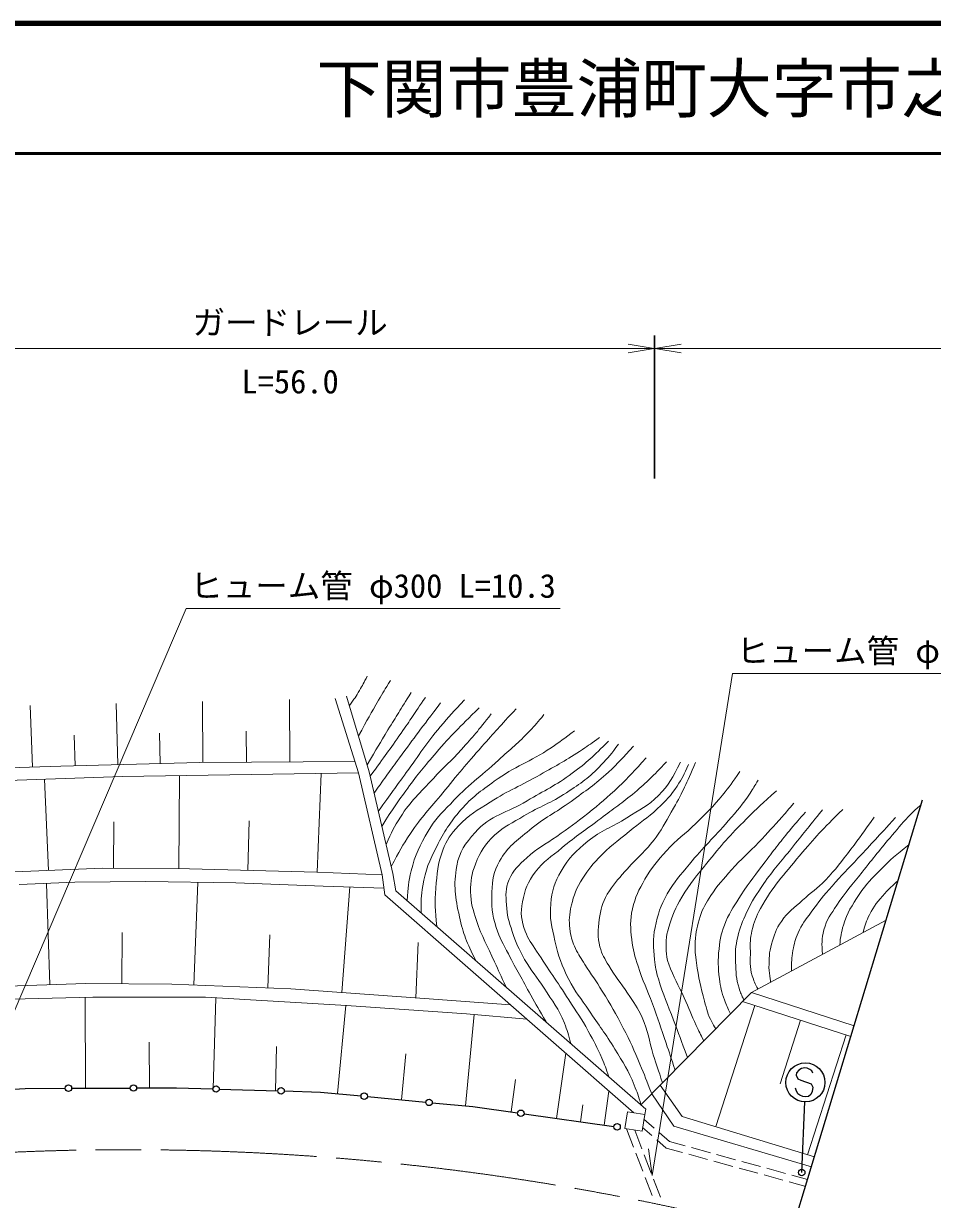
# Model space of a CAD drawing. Units: millimetres, scale not verified. Extents: x 40000 to 680000, y 20000 to 380000.
# Drawn here: x 382504 to 452384, y 289557 to 380000 of the extents above; entities that cross this region are included whole.
import ezdxf
from ezdxf.enums import TextEntityAlignment as Align

# ---------------------------------------------------------------- set-up
doc = ezdxf.new("R2010")
doc.units = ezdxf.units.MM
doc.header["$LTSCALE"] = 1000
doc.linetypes.add('CHAIN', pattern=[18.5, 12, -1.5, 3.5, -1.5])
for name, color, linetype, lineweight in [('M-BMK', 2, 'CHAIN', 13), ('M-BMK-OTRS', 5, 'Continuous', 25), ('M-STR-HTXT', 7, 'Continuous', 13), ('M-STR-STRC', 7, 'Continuous', 25), ('M-TTL', 2, 'Continuous', 140), ('M-TTL-LINE', 7, 'Continuous', 50), ('M-WORK', 1, 'Continuous', 13)]:
    doc.layers.add(name, color=color, linetype=linetype, lineweight=lineweight)
doc.layers.add('M-TTL-TXT', color=7, linetype='Continuous')
doc.styles.add('ＭＳ ゴシック', font='')
doc.styles.get('ＭＳ ゴシック').set_extended_font_data('MS Gothic')

# ---------------------------------------------------------------- blocks, each defined once
blk = doc.blocks.new('open_arrow')
at = {"color": 0, "linetype": 'Continuous', "lineweight": -2}
blk.add_lwpolyline([(7.5, 1.25), (0, 0), (7.5, -1.25)], dxfattribs=at)

msp = doc.modelspace()

# ---------------------------------------------------------------- linework, layer by layer
at = {"layer": 'M-BMK'}
msp.add_arc((390522, 93388), 200000, 75.23893, 97.0185, dxfattribs=at)
at = {"layer": 'M-BMK-OTRS'}
msp.add_line((441480, 286787), (451622, 320286), dxfattribs=at)
at = {"layer": 'M-STR-HTXT'}
for p, q in [((431000, 345000), (431000, 356000)), ((431049, 345000), (431049, 356000)), ((375000, 355000), (431000, 355000)), ((431049, 355000), (561523, 355000)), ((430842, 291392), (430564, 293462))]:
    msp.add_line(p, q, dxfattribs=at)
for points in [[(378095, 295437), (395000, 335000), (423750, 335000)], [(430842, 291392), (437000, 330000), (465750, 330000)]]:
    msp.add_lwpolyline(points, dxfattribs=at)
at = {"layer": 'M-STR-STRC'}
for p, q in [((442122, 299497), (441929, 299288)), ((442318, 299636), (442122, 299497)), ((442567, 299687), (442318, 299636)), ((442741, 299662), (442567, 299687)), ((442957, 299554), (442741, 299662)), ((443122, 299442), (442957, 299554)), ((443174, 299275), (443122, 299442)), ((441929, 299288), (441905, 299118)), ((441905, 299118), (442034, 298845)), ((442034, 298845), (442261, 298735)), ((442261, 298735), (443059, 298453)), ((377872, 297822), (382638, 298102)), ((382638, 298102), (385702, 298113)), ((386202, 298114), (390702, 298130)), ((391202, 298132), (394266, 298142)), ((394266, 298142), (397052, 298062)), ((397552, 298047), (402050, 297917)), ((402550, 297903), (405336, 297822)), ((405336, 297822), (408452, 297525)), ((441910, 297956), (441851, 298121)), ((442037, 297689), (441910, 297956)), ((442192, 297579), (442037, 297689)), ((442411, 297467), (442192, 297579)), ((443030, 297629), (442843, 297485)), ((443136, 297853), (443030, 297629)), ((443059, 298453), (443180, 298194)), ((443180, 298194), (443136, 297853)), ((408950, 297477), (413430, 297049)), ((413928, 297001), (417044, 296704)), ((417044, 296704), (420493, 296219)), ((442330, 291638), (442561, 297060)), ((442591, 297442), (442411, 297467)), ((442843, 297485), (442591, 297442)), ((420988, 296149), (427886, 295180))]:
    msp.add_line(p, q, dxfattribs=at)
for centre, radius in [((442616, 298559), 1500), ((385952, 298114), 250), ((390952, 298131), 250), ((397302, 298054), 250), ((402300, 297910), 250), ((408701, 297501), 250), ((413679, 297025), 250), ((420741, 296184), 250), ((428134, 295145), 250), ((442330, 291638), 250)]:
    msp.add_circle(centre, radius, dxfattribs=at)
at = {"layer": 'M-TTL'}
msp.add_line((680000, 380000), (40000, 380000), dxfattribs=at)
at = {"layer": 'M-TTL-LINE'}
msp.add_line((40000, 370000), (680000, 370000), dxfattribs=at)
at = {"layer": 'M-WORK'}
for p, q in [((383189, 322816), (383026, 327539)), ((389749, 323007), (389626, 327692)), ((396289, 323173), (396259, 327846)), ((402988, 323216), (402958, 328002)), ((408267, 322364), (406464, 328083)), ((407343, 328269), (409075, 322435)), ((386469, 322921), (386407, 325263)), ((393019, 323092), (392957, 325428)), ((399639, 323195), (399623, 325587)), ((376905, 322599), (385374, 322892)), ((385374, 322892), (396044, 323172)), ((396044, 323172), (407988, 323248)), ((377507, 321636), (390116, 322084)), ((390116, 322084), (408267, 322364)), ((394438, 314995), (394495, 322151)), ((405083, 314720), (405397, 322320)), ((410079, 314514), (408267, 322364)), ((409075, 322435), (410891, 314634)), ((384423, 314859), (384115, 321871)), ((389429, 315035), (389457, 318613)), ((399761, 314866), (399864, 318668)), ((381824, 314744), (388578, 315042)), ((388578, 315042), (395265, 314989)), ((395265, 314989), (405042, 314722)), ((382159, 313772), (386458, 313965)), ((384539, 306070), (384270, 313867)), ((386458, 313965), (391883, 314009)), ((391883, 314009), (398837, 313903)), ((395591, 306057), (395901, 313948)), ((398837, 313903), (405550, 313663)), ((405042, 314722), (410079, 314514)), ((410285, 313000), (410079, 314514)), ((410891, 314634), (411122, 313302)), ((405550, 313663), (410215, 313511)), ((406978, 305474), (407579, 313597)), ((429424, 296216), (410285, 313000)), ((411122, 313302), (430350, 296511)), ((438478, 305485), (448826, 311051)), ((390065, 306147), (390089, 310095)), ((401289, 305833), (401448, 309903)), ((412668, 305053), (412835, 309319)), ((379346, 305891), (387267, 306164)), ((387267, 306164), (393901, 306124)), ((393901, 306124), (403052, 305764)), ((403052, 305764), (413322, 305005)), ((378989, 304890), (387827, 305125)), ((387264, 298118), (387240, 305109)), ((387827, 305125), (396498, 305125)), ((396498, 305125), (407328, 304485)), ((397091, 298061), (397293, 305078)), ((413322, 305005), (419944, 304530)), ((429975, 296838), (438478, 305485)), ((438478, 305485), (446360, 302905)), ((406630, 297699), (407279, 304488)), ((407328, 304485), (416559, 303846)), ((438734, 304471), (435731, 295158)), ((437782, 304778), (446113, 302091)), ((416478, 296758), (417151, 303792)), ((416559, 303846), (421205, 303424)), ((442240, 303340), (440664, 298453)), ((445746, 302210), (442776, 293000)), ((392178, 298135), (392166, 301645)), ((401863, 297923), (401961, 301332)), ((411554, 297228), (411890, 300746)), ((423489, 295798), (424193, 300803)), ((419985, 296290), (420337, 298793)), ((427143, 295284), (427510, 297894)), ((430796, 297673), (432507, 295200)), ((431449, 298338), (433146, 295950)), ((425316, 295541), (425500, 296846)), ((428929, 296295), (428725, 295021)), ((430261, 296082), (428929, 296295)), ((430057, 294808), (430261, 296082)), ((430350, 296511), (430261, 296082)), ((433146, 295950), (443311, 292837)), ((428725, 295021), (430057, 294808)), ((429405, 293590), (428862, 294999)), ((430047, 293456), (429491, 294899)), ((430102, 295087), (430813, 294465)), ((430204, 295729), (430998, 295034)), ((432507, 295200), (443082, 292079)), ((431189, 294136), (431900, 293513)), ((431374, 294705), (432167, 294010)), ((432167, 294010), (433377, 293678)), ((430125, 291724), (429585, 293124)), ((431900, 293513), (433171, 293164)), ((433859, 293546), (435306, 293148)), ((430766, 291589), (430226, 292989)), ((433653, 293032), (435099, 292635)), ((435582, 292502), (437028, 292105)), ((435788, 293016), (437234, 292619)), ((437717, 292487), (439163, 292089)), ((430844, 289858), (430304, 291257)), ((437510, 291973), (438957, 291576)), ((439439, 291443), (440885, 291046)), ((439645, 291957), (441092, 291560)), ((441574, 291427), (442784, 291095)), ((431485, 289723), (430946, 291123)), ((441367, 290914), (442639, 290565))]:
    msp.add_line(p, q, dxfattribs=at)
for points, knots in [([(407560, 327539), (407945, 328082), (408058, 328237), (408338, 328709), (408584, 329126), (408662, 329276), (408924, 329802)], [0, 0, 0, 0, 1, 1, 1, 2, 2, 2, 2]), ([(408253, 325205), (408991, 326545), (409178, 326897), (409803, 327963), (410152, 328559), (410265, 328751), (410709, 329482)], [0, 0, 0, 0, 1, 1, 1, 2, 2, 2, 2]), ([(408912, 322984), (409687, 324292), (409886, 324627), (410522, 325672), (411210, 326802), (411434, 327158), (412307, 328550)], [0, 0, 0, 0, 1, 1, 1, 2, 2, 2, 2]), ([(409152, 322104), (410317, 323705), (410623, 324119), (411534, 325433), (412274, 326497), (412507, 326842), (413399, 328177)], [0, 0, 0, 0, 1, 1, 1, 2, 2, 2, 2]), ([(409453, 320812), (410390, 322128), (410634, 322464), (411401, 323514), (412620, 325184), (413023, 325706), (414572, 327750)], [0, 0, 0, 0, 1, 1, 1, 2, 2, 2, 2]), ([(409780, 319408), (410819, 320863), (411086, 321234), (411934, 322396), (412943, 323777), (413443, 324604), (414545, 325912), (415248, 326746), (415498, 327033), (416410, 327990)], [0, 0, 0, 0, 1, 1, 1, 2, 2, 2, 3, 3, 3, 3]), ([(410048, 318255), (410958, 319677), (411215, 320081), (412041, 321197), (412851, 322292), (413338, 322881), (414225, 323914), (415443, 325333), (415916, 325776), (417529, 327377)], [0, 0, 0, 0, 1, 1, 1, 2, 2, 2, 3, 3, 3, 3]), ([(410372, 316865), (410812, 317854), (410992, 318173), (411481, 318959), (412289, 320256), (412991, 320806), (414012, 321943), (414819, 322840), (415357, 323262), (416170, 324154), (417111, 325186), (417404, 325565), (418461, 326898)], [0, 0, 0, 0, 1, 1, 1, 2, 2, 2, 3, 3, 3, 4, 4, 4, 4]), ([(410769, 315159), (411406, 316378), (411620, 316745), (412254, 317707), (413110, 319005), (413745, 319621), (414731, 320824), (415888, 322234), (416537, 323024), (417742, 324394), (418754, 325544), (419092, 325913), (420379, 327297)], [0, 0, 0, 0, 1, 1, 1, 2, 2, 2, 3, 3, 3, 4, 4, 4, 4]), ([(411997, 312538), (412048, 313577), (412100, 313950), (412307, 314830), (412606, 316096), (412980, 316757), (413612, 317893), (414130, 318824), (414621, 319217), (415344, 319998), (416665, 321425), (417592, 322036), (419021, 323355), (419962, 324223), (420549, 324651), (421418, 325592), (421859, 326069), (422014, 326237), (422510, 326845)], [0, 0, 0, 0, 1, 1, 1, 2, 2, 2, 3, 3, 3, 4, 4, 4, 5, 5, 5, 6, 6, 6, 6]), ([(413078, 311594), (413054, 312530), (413080, 312870), (413206, 313674), (413401, 314916), (413696, 315593), (414272, 316711), (414877, 317886), (415280, 318528), (416137, 319535), (416988, 320536), (417639, 320937), (418694, 321720), (420287, 322900), (421429, 323181), (423063, 324304), (423782, 324798), (424034, 324966), (424875, 325609)], [0, 0, 0, 0, 1, 1, 1, 2, 2, 2, 3, 3, 3, 4, 4, 4, 5, 5, 5, 6, 6, 6, 6]), ([(414278, 310545), (414157, 311889), (414117, 312341), (414205, 313488), (414294, 314648), (414333, 315328), (414738, 316418), (415040, 317230), (415345, 317651), (415937, 318283), (416754, 319157), (417380, 319476), (418388, 320121), (419828, 321042), (420740, 321378), (422224, 322226), (423509, 322959), (424245, 323347), (425474, 324170), (425990, 324516), (426166, 324631), (426780, 325076)], [0, 0, 0, 0, 1, 1, 1, 2, 2, 2, 3, 3, 3, 4, 4, 4, 5, 5, 5, 6, 6, 6, 7, 7, 7, 7]), ([(417269, 307934), (416569, 309374), (416316, 309931), (416017, 311303), (415690, 312799), (415542, 313712), (415817, 315219), (416021, 316339), (416459, 316926), (417216, 317777), (418430, 319144), (419651, 319263), (421212, 320214), (422569, 321042), (423415, 321379), (424688, 322332), (425857, 323207), (426261, 323594), (427486, 324810)], [0, 0, 0, 0, 1, 1, 1, 2, 2, 2, 3, 3, 3, 4, 4, 4, 5, 5, 5, 6, 6, 6, 6]), ([(419608, 305892), (419167, 306835), (419056, 307079), (418711, 307843), (418154, 309074), (417750, 309730), (417326, 311013), (417049, 311850), (416876, 312343), (416873, 313224), (416870, 314070), (416934, 314570), (417246, 315356), (417628, 316319), (417954, 316859), (418711, 317567), (419485, 318290), (420068, 318513), (420975, 319059), (422224, 319810), (423036, 320041), (424252, 320844), (425364, 321578), (425998, 322009), (426916, 322975), (427476, 323564), (427685, 323803), (428248, 324573)], [0, 0, 0, 0, 1, 1, 1, 2, 2, 2, 3, 3, 3, 4, 4, 4, 5, 5, 5, 6, 6, 6, 7, 7, 7, 8, 8, 8, 9, 9, 9, 9]), ([(422673, 303215), (422102, 304213), (421957, 304470), (421506, 305279), (420820, 306507), (420424, 307188), (419783, 308440), (419382, 309224), (419096, 309643), (418833, 310483), (418514, 311503), (418476, 312132), (418513, 313200), (418546, 314153), (418636, 314737), (419099, 315571), (419729, 316706), (420405, 317135), (421399, 317969), (422562, 318943), (423374, 319274), (424596, 320171), (425748, 321016), (426430, 321451), (427473, 322427), (428265, 323167), (428540, 323457), (429392, 324434)], [0, 0, 0, 0, 1, 1, 1, 2, 2, 2, 3, 3, 3, 4, 4, 4, 5, 5, 5, 6, 6, 6, 7, 7, 7, 8, 8, 8, 9, 9, 9, 9]), ([(424571, 301557), (424402, 302285), (424314, 302526), (424084, 303124), (423650, 304256), (423169, 304781), (422522, 305806), (421963, 306689), (421531, 307109), (421030, 308026), (420592, 308827), (420349, 309288), (420071, 310157), (419819, 310941), (419671, 311396), (419627, 312218), (419586, 312977), (419528, 313456), (419831, 314154), (420167, 314927), (420571, 315258), (421190, 315832), (422004, 316588), (422607, 316831), (423507, 317484), (424441, 318161), (424978, 318521), (425878, 319242), (426834, 320008), (427363, 320448), (428249, 321293), (429122, 322127), (429405, 322442), (430381, 323531)], [0, 0, 0, 0, 1, 1, 1, 2, 2, 2, 3, 3, 3, 4, 4, 4, 5, 5, 5, 6, 6, 6, 7, 7, 7, 8, 8, 8, 9, 9, 9, 10, 10, 10, 11, 11, 11, 11]), ([(427513, 298988), (427273, 299678), (427196, 299875), (426961, 300430), (426607, 301266), (426356, 301711), (425922, 302508), (425394, 303477), (425027, 303978), (424430, 304906), (423479, 306384), (422886, 307173), (421952, 308662), (421588, 309243), (421307, 309537), (421073, 310181), (420769, 311016), (420696, 311572), (420860, 312445), (421039, 313403), (421259, 313958), (421846, 314736), (422497, 315601), (423064, 315909), (423897, 316601), (425022, 317537), (425717, 317979), (426881, 318866), (427902, 319644), (428515, 320030), (429491, 320864), (430499, 321724), (430827, 322063), (431942, 323208)], [0, 0, 0, 0, 1, 1, 1, 2, 2, 2, 3, 3, 3, 4, 4, 4, 5, 5, 5, 6, 6, 6, 7, 7, 7, 8, 8, 8, 9, 9, 9, 10, 10, 10, 11, 11, 11, 11]), ([(429975, 296838), (429773, 297552), (429687, 297771), (429458, 298352), (429008, 299496), (428595, 300067), (427966, 301123), (427248, 302328), (426742, 302937), (425968, 304107), (425358, 305029), (424927, 305494), (424423, 306478), (423859, 307579), (423639, 308256), (423357, 309461), (423105, 310542), (422933, 311180), (423038, 312285), (423135, 313317), (423320, 313918), (423837, 314816), (424436, 315857), (424964, 316341), (425888, 317107), (426945, 317983), (427750, 318168), (428899, 318919), (429868, 319553), (430513, 319797), (431323, 320624), (432159, 321478), (432405, 321985), (433001, 323181)], [0, 0, 0, 0, 1, 1, 1, 2, 2, 2, 3, 3, 3, 4, 4, 4, 5, 5, 5, 6, 6, 6, 7, 7, 7, 8, 8, 8, 9, 9, 9, 10, 10, 10, 11, 11, 11, 11]), ([(430796, 297673), (430383, 298774), (430267, 299071), (429896, 299954), (429431, 301059), (429164, 301677), (428617, 302742), (428033, 303878), (427661, 304491), (427001, 305584), (426508, 306399), (426167, 306815), (425669, 307627), (425374, 308106), (425165, 308354), (424940, 308870), (424729, 309357), (424602, 309640), (424532, 310166), (424441, 310840), (424432, 311241), (424567, 311907), (424740, 312754), (424898, 313236), (425331, 313985), (425780, 314761), (426106, 315158), (426716, 315814), (427543, 316704), (428130, 317076), (429061, 317857), (429900, 318560), (430450, 318862), (431245, 319615), (431899, 320234), (432262, 320603), (432755, 321355), (433155, 321965), (433285, 322229), (433625, 323007)], [0, 0, 0, 0, 1, 1, 1, 2, 2, 2, 3, 3, 3, 4, 4, 4, 5, 5, 5, 6, 6, 6, 7, 7, 7, 8, 8, 8, 9, 9, 9, 10, 10, 10, 11, 11, 11, 12, 12, 12, 13, 13, 13, 13]), ([(431633, 298525), (431280, 299569), (431190, 299843), (430921, 300692), (430570, 301803), (430557, 302493), (430069, 303552), (429713, 304323), (429413, 304704), (428950, 305417), (428400, 306262), (428004, 306678), (427493, 307548), (427179, 308083), (426980, 308387), (426819, 308986), (426604, 309784), (426663, 310280), (426765, 311100), (426863, 311888), (427002, 312341), (427387, 313036), (427804, 313788), (428185, 314116), (428737, 314776), (429630, 315847), (430329, 316284), (431134, 317423), (431724, 318256), (431986, 318769), (432484, 319660), (433225, 320985), (433422, 321479), (434171, 323159)], [0, 0, 0, 0, 1, 1, 1, 2, 2, 2, 3, 3, 3, 4, 4, 4, 5, 5, 5, 6, 6, 6, 7, 7, 7, 8, 8, 8, 9, 9, 9, 10, 10, 10, 11, 11, 11, 11]), ([(432600, 299508), (432264, 300520), (432178, 300776), (431904, 301588), (431505, 302766), (431291, 303430), (430865, 304598), (430448, 305740), (430106, 306341), (429746, 307502), (429502, 308288), (429361, 308736), (429266, 309554), (429161, 310463), (429117, 311005), (429319, 311898), (429533, 312844), (429789, 313352), (430278, 314189), (430819, 315112), (431212, 315581), (431930, 316374), (432741, 317268), (433337, 317628), (434195, 318478), (435026, 319302), (435510, 319753), (436246, 320663), (436799, 321345), (436985, 321600), (437578, 322474)], [0, 0, 0, 0, 1, 1, 1, 2, 2, 2, 3, 3, 3, 4, 4, 4, 5, 5, 5, 6, 6, 6, 7, 7, 7, 8, 8, 8, 9, 9, 9, 10, 10, 10, 10]), ([(433555, 300479), (433027, 301872), (432893, 302226), (432476, 303347), (432015, 304587), (431680, 305257), (431310, 306527), (431144, 307096), (431086, 307428), (431026, 308018), (430927, 308971), (430866, 309532), (431061, 310469), (431279, 311520), (431463, 312121), (431993, 313054), (432545, 314023), (432997, 314477), (433698, 315345), (434796, 316703), (435556, 317340), (436682, 318675), (437366, 319484), (437785, 319916), (438361, 320806), (438612, 321194), (438705, 321332), (438973, 321818)], [0, 0, 0, 0, 1, 1, 1, 2, 2, 2, 3, 3, 3, 4, 4, 4, 5, 5, 5, 6, 6, 6, 7, 7, 7, 8, 8, 8, 9, 9, 9, 9]), ([(434805, 301750), (434515, 302317), (434441, 302472), (434219, 302940), (433830, 303760), (433666, 304243), (433296, 305071), (432840, 306089), (432488, 306618), (432106, 307664), (432001, 307951), (431974, 308125), (431946, 308428), (431871, 309239), (431867, 309728), (432106, 310506), (432392, 311441), (432615, 311958), (433118, 312797), (433772, 313887), (434238, 314437), (435036, 315426), (436153, 316810), (436812, 317564), (438073, 318818), (438953, 319694), (439268, 319990), (440400, 320985)], [0, 0, 0, 0, 1, 1, 1, 2, 2, 2, 3, 3, 3, 4, 4, 4, 5, 5, 5, 6, 6, 6, 7, 7, 7, 8, 8, 8, 9, 9, 9, 9]), ([(435731, 302692), (435571, 302917), (435529, 303001), (435415, 303208), (435096, 303787), (435033, 304169), (434858, 304806), (434548, 305939), (434410, 306587), (434237, 307749), (434143, 308381), (434119, 308744), (434148, 309383), (434183, 310152), (434285, 310585), (434521, 311319), (434738, 311995), (434967, 312340), (435356, 312935), (435896, 313761), (436279, 314170), (436936, 314906), (437714, 315777), (438226, 316193), (439032, 317037), (439747, 317787), (440142, 318213), (440826, 318991), (441183, 319397), (441299, 319529), (441732, 320039)], [0, 0, 0, 0, 1, 1, 1, 2, 2, 2, 3, 3, 3, 4, 4, 4, 5, 5, 5, 6, 6, 6, 7, 7, 7, 8, 8, 8, 9, 9, 9, 10, 10, 10, 10]), ([(436854, 303833), (436614, 304317), (436547, 304476), (436393, 304905), (436172, 305522), (436077, 305887), (436002, 306539), (435901, 307425), (435882, 307936), (435973, 308824), (436059, 309671), (436179, 310151), (436506, 310937), (436859, 311787), (437177, 312208), (437678, 312980), (438348, 314014), (438785, 314552), (439525, 315537), (440287, 316553), (440716, 317121), (441532, 318095), (441949, 318593), (442086, 318757), (442615, 319356)], [0, 0, 0, 0, 1, 1, 1, 2, 2, 2, 3, 3, 3, 4, 4, 4, 5, 5, 5, 6, 6, 6, 7, 7, 7, 8, 8, 8, 8]), ([(437892, 304889), (437690, 305290), (437640, 305440), (437518, 305808), (437271, 306557), (437282, 307021), (437246, 307809), (437211, 308569), (437241, 309009), (437412, 309750), (437587, 310513), (437757, 310928), (438098, 311633), (438536, 312537), (438833, 313023), (439407, 313847), (440175, 314950), (440702, 315495), (441538, 316547), (442463, 317709), (442757, 318073), (443918, 319513)], [0, 0, 0, 0, 1, 1, 1, 2, 2, 2, 3, 3, 3, 4, 4, 4, 5, 5, 5, 6, 6, 6, 7, 7, 7, 7]), ([(438964, 305747), (438725, 306174), (438655, 306351), (438526, 306764), (438304, 307474), (438394, 307920), (438384, 308664), (438376, 309276), (438359, 309633), (438508, 310227), (438683, 310921), (438818, 311312), (439166, 311938), (440124, 313663), (440909, 314483), (442173, 315999), (443390, 317459), (443866, 317941), (445485, 319563)], [0, 0, 0, 0, 1, 1, 1, 2, 2, 2, 3, 3, 3, 4, 4, 4, 5, 5, 5, 6, 6, 6, 6]), ([(443922, 308413), (443867, 309228), (443859, 309584), (444042, 310299), (444248, 311106), (444574, 311491), (445027, 312190), (445706, 313236), (446199, 313743), (446972, 314721), (447862, 315847), (448358, 316480), (449290, 317572), (449840, 318217), (450121, 318605), (450728, 319197), (451026, 319487), (451130, 319589), (451510, 319918)], [0, 0, 0, 0, 1, 1, 1, 2, 2, 2, 3, 3, 3, 4, 4, 4, 5, 5, 5, 6, 6, 6, 6]), ([(439935, 306269), (439923, 306390), (439919, 306420), (439909, 306517), (439874, 306860), (439804, 307049), (439815, 307393), (439836, 308105), (439808, 308524), (440016, 309205), (440232, 309915), (440351, 310336), (440771, 310949), (441278, 311689), (441738, 311963), (442396, 312574), (443066, 313196), (443518, 313462), (444154, 314119), (444987, 314980), (445365, 315543), (446099, 316490), (446833, 317438), (447064, 317765), (447910, 318967)], [0, 0, 0, 0, 1, 1, 1, 2, 2, 2, 3, 3, 3, 4, 4, 4, 5, 5, 5, 6, 6, 6, 7, 7, 7, 8, 8, 8, 8]), ([(441538, 307131), (441548, 307856), (441544, 308101), (441661, 308707), (441764, 309246), (441823, 309558), (442052, 310057), (442356, 310722), (442617, 311051), (443046, 311643), (443638, 312461), (444002, 312897), (444668, 313656), (445422, 314515), (445881, 314961), (446658, 315799), (447787, 317019), (448139, 317403), (449544, 318928)], [0, 0, 0, 0, 1, 1, 1, 2, 2, 2, 3, 3, 3, 4, 4, 4, 5, 5, 5, 6, 6, 6, 6]), ([(445253, 309129), (445315, 309815), (445371, 310065), (445533, 310645), (445815, 311649), (446195, 312139), (446759, 313016), (447294, 313848), (447721, 314226), (448411, 314934), (449199, 315745), (449529, 316000), (450582, 316851)], [0, 0, 0, 0, 1, 1, 1, 2, 2, 2, 3, 3, 3, 4, 4, 4, 4]), ([(447057, 310099), (447214, 310718), (447292, 310941), (447531, 311444), (447874, 312164), (448194, 312507), (448730, 313096), (449101, 313503), (449250, 313650), (449742, 314077)], [0, 0, 0, 0, 1, 1, 1, 2, 2, 2, 3, 3, 3, 3])]:
    msp.add_open_spline(points, degree=3, knots=knots, dxfattribs=at)

# ---------------------------------------------------------------- block references
at = {"layer": 'M-STR-HTXT', "xscale": 267, "yscale": 267, "rotation": 180}
msp.add_blockref('open_arrow', (431000, 355000), dxfattribs=at)
at = {"layer": 'M-STR-HTXT', "xscale": 267, "yscale": 267}
msp.add_blockref('open_arrow', (431049, 355000), dxfattribs=at)

# ---------------------------------------------------------------- texts
at = {"layer": 'M-STR-HTXT', "style": 'ＭＳ ゴシック'}
for s, p in [('ガードレール', (403000, 357000)), ('ヒューム管 φ300 L=10.3', (409375, 336750)), ('ヒューム管 φ600 L=11.8', (451375, 331750))]:
    msp.add_text(s, height=1833, dxfattribs=at).set_placement(p, align=Align.MIDDLE_CENTER)
msp.add_text('L=56.0', height=1833, dxfattribs=at).set_placement((403000, 351000), align=Align.BOTTOM_CENTER)
at = {"layer": 'M-TTL-TXT', "style": 'ＭＳ ゴシック'}
msp.add_text('下関市豊浦町大字市之内', height=3666, dxfattribs=at).set_placement((405024, 375000), align=Align.MIDDLE_LEFT)

doc.saveas('drawing.dxf')
